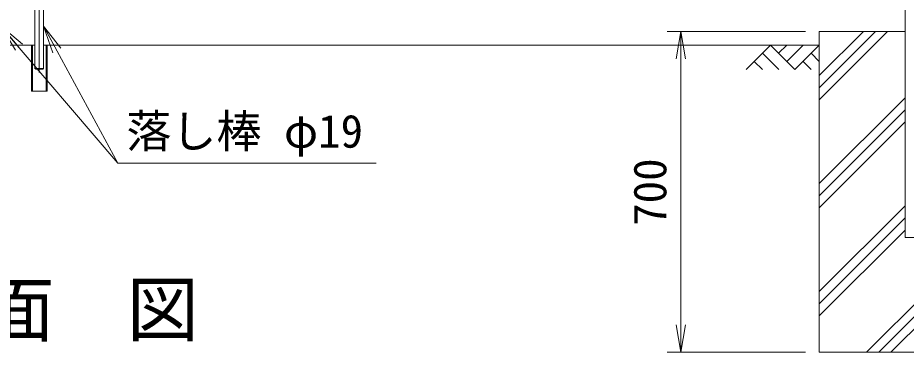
# Model space of a CAD drawing. Units: millimetres, scale not verified. Extents: x -6300 to 6300, y -4455 to 4455.
# Drawn here: x -2050 to -110, y -845 to -115 of the extents above; entities that cross this region are included whole.
import ezdxf
from ezdxf.enums import TextEntityAlignment as Align

# ---------------------------------------------------------------- set-up
doc = ezdxf.new("R2010")
doc.units = ezdxf.units.MM
doc.header["$LTSCALE"] = 30
doc.linetypes.add('USER1', pattern=[50.8, 31.75, -6.35, 6.35, -6.35])
for name, color, linetype, lineweight in [('0-0_D-STR1', 1, 'Continuous', 18), ('0-1_D-BMK', 2, 'USER1', 13), ('0-2_D-STR4', 7, 'Continuous', 9), ('0-3_D-BGD', 7, 'Continuous', 9), ('0-4_D-DCR-HCH', 7, 'Continuous', 9), ('0-5_D-STR3', 3, 'Continuous', 13), ('0-6_D-STR2', 7, 'Continuous', 9), ('0-7_D-STR-TXT', 7, 'Continuous', 9), ('0-8_D-STR-DIM', 7, 'Continuous', 9), ('0-9_0', 7, 'Continuous', 9), ('0-A_D-TTL-TXT', 7, 'Continuous', 18)]:
    doc.layers.add(name, color=color, linetype=linetype, lineweight=lineweight)
doc.styles.add('ＭＳ ゴシック', font='')
doc.styles.get('ＭＳ ゴシック').set_extended_font_data('MS Gothic')

# ---------------------------------------------------------------- blocks, each defined once
blk = doc.blocks.new('_Open')
at = {"layer": '0-9_0'}
blk.add_line((-30, 5), (0, 0), dxfattribs=at)
blk.add_lwpolyline([(-30, -5), (0, 0), (-30, 0)], dxfattribs=at)

msp = doc.modelspace()

# ---------------------------------------------------------------- linework, layer by layer
at = {"layer": '0-0_D-STR1'}
msp.add_lwpolyline([(12.99, -595.27), (-112.01, -595.27), (-112.01, 1778.73)], dxfattribs=at)
at = {"layer": '0-1_D-BMK'}
msp.add_line((-2003.01, 255.57), (-2003.01, -235.13), dxfattribs=at)
at = {"layer": '0-2_D-STR4'}
for p, q in [((-299.51, -145.27), (-112.55, -145.27)), ((-299.51, -145.27), (-299.51, -845.27)), ((-299.51, -845.27), (200.49, -845.27))]:
    msp.add_line(p, q, dxfattribs=at)
at = {"layer": '0-3_D-BGD'}
msp.add_line((-299.51, -175.27), (-1993.51, -175.27), dxfattribs=at)
at = {"layer": '0-4_D-DCR-HCH'}
for p, q in [((-299.51, -294.65), (-150.12, -145.27)), ((-299.51, -268.14), (-176.64, -145.27)), ((-299.51, -241.62), (-203.15, -145.27)), ((-405.93, -175.27), (-459.14, -228.48)), ((-423.67, -193), (-388.03, -228.48)), ((-405.93, -175.27), (-352.72, -228.48)), ((-388.19, -193), (-370.45, -175.27)), ((-370.45, -210.74), (-334.98, -175.27)), ((-352.72, -228.48), (-299.51, -175.27)), ((-317.24, -193), (-299.51, -210.66)), ((-441.4, -210.74), (-423.59, -228.48)), ((-334.98, -210.74), (-317.16, -228.48)), ((-299.51, -477.32), (-112.01, -289.82)), ((-299.51, -503.84), (-112.01, -316.34)), ((-299.51, -530.36), (-112.01, -342.86)), ((-196.04, -845.27), (200.49, -448.73)), ((-169.53, -845.27), (200.49, -475.25)), ((-143.01, -845.27), (200.49, -501.76)), ((-299.51, -713.03), (-112.01, -525.53)), ((-299.51, -739.54), (-112.01, -552.04)), ((-299.51, -766.06), (-112.01, -578.56))]:
    msp.add_line(p, q, dxfattribs=at)
at = {"layer": '0-5_D-STR3'}
for p, q in [((-2012.51, -225.77), (-2012.51, 34.73)), ((-1993.51, -225.77), (-1993.51, 34.73)), ((-2017.71, -275.27), (-2017.71, -175.27)), ((-1988.31, -175.27), (-1988.31, -275.27)), ((-1986.01, -175.27), (-1986.01, -275.27)), ((-2012.51, -225.77), (-1993.51, -225.77)), ((-2012.51, -225.77), (-2010.51, -227.77)), ((-1995.51, -227.77), (-2010.51, -227.77)), ((-1995.51, -227.77), (-1993.51, -225.77))]:
    msp.add_line(p, q, dxfattribs=at)
msp.add_lwpolyline([(-1986.01, -275.27), (-2020.01, -275.27), (-2020.01, -175.27)], dxfattribs=at)
at = {"layer": '0-6_D-STR2'}
msp.add_line((-2086.51, -175.27), (-2012.51, -175.27), dxfattribs=at)
at = {"layer": '0-7_D-STR-TXT'}
msp.add_lwpolyline([(-1267.26, -432.42), (-1831.78, -432.42), (-2085.21, -135.61)], dxfattribs=at)
at = {"layer": '0-8_D-STR-DIM'}
for p, q in [((-1831.78, -432.42), (-1992.55, -135.85)), ((-329.51, -145.27), (-631.68, -145.27)), ((-601.68, -205.27), (-601.68, -785.27)), ((-329.51, -845.27), (-631.68, -845.27))]:
    msp.add_line(p, q, dxfattribs=at)

# ---------------------------------------------------------------- block references
at = {"layer": '0-7_D-STR-TXT', "xscale": 2, "yscale": 2, "rotation": 130.49207}
msp.add_blockref('_Open', (-2086.51, -134.09), dxfattribs=at)
at = {"layer": '0-8_D-STR-DIM', "xscale": 2, "yscale": 2}
for p, rotation in [((-1993.51, -134.09), 118.46244), ((-601.68, -145.27), 90), ((-601.68, -845.27), 270)]:
    msp.add_blockref('_Open', p, dxfattribs=dict(at, rotation=rotation))

# ---------------------------------------------------------------- texts
at = {"layer": '0-7_D-STR-TXT', "style": 'ＭＳ ゴシック'}
msp.add_text('落し棒 φ19', height=72.14, dxfattribs=at).set_placement((-1812.92, -420.58), align=Align.BOTTOM_LEFT)
at = {"layer": '0-8_D-STR-DIM', "style": 'ＭＳ ゴシック'}
msp.add_text('700', height=72.14, rotation=90, dxfattribs=at).set_placement((-611.8, -569.52), align=Align.BOTTOM_LEFT)
at = {"layer": '0-A_D-TTL-TXT', "style": 'ＭＳ ゴシック'}
msp.add_text('正\u3000面\u3000図', height=115.5, dxfattribs=at).set_placement((-2442.07, -844.39), align=Align.BOTTOM_LEFT)

doc.saveas('drawing.dxf')
